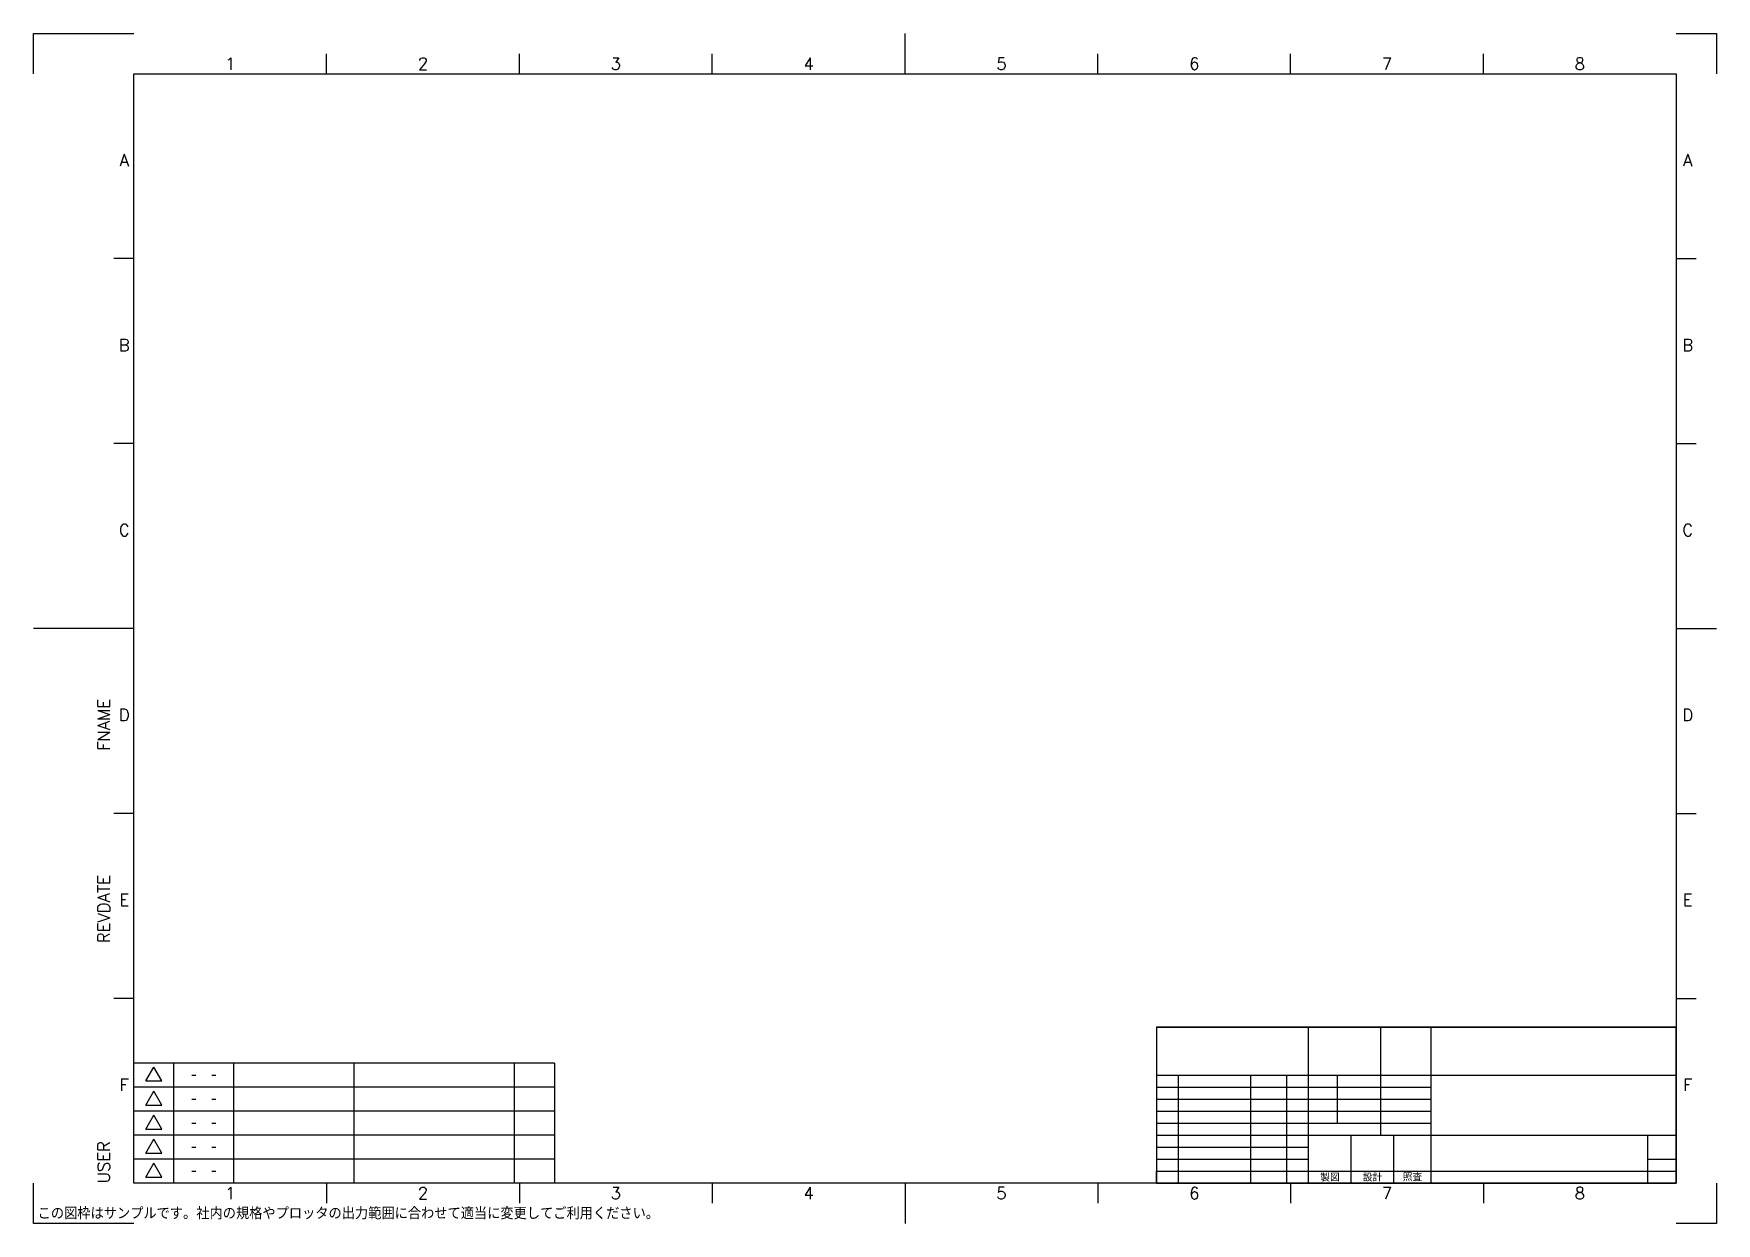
# Model space of a CAD drawing. Header units: millimetres. Extents: x 0 to 420, y 0 to 297.
import ezdxf
from ezdxf.enums import TextEntityAlignment as Align

# ---------------------------------------------------------------- set-up
doc = ezdxf.new("R2010")
doc.units = ezdxf.units.MM
doc.layers.add('Object', color=7, linetype='Continuous')
doc.styles.add('Roman', font='romans', dxfattribs={"bigfont": 'bigfont'})

msp = doc.modelspace()

# ---------------------------------------------------------------- linework, layer by layer
for p, q in [((0, 297), (25, 297)), ((0, 287), (0, 297)), ((217.5, 287), (217.5, 297)), ((410, 297), (420, 297)), ((420, 297), (420, 287)), ((73.12, 287), (73.12, 292)), ((121.25, 287), (121.25, 292)), ((169.38, 287), (169.38, 292)), ((217.5, 287), (217.5, 292)), ((265.62, 287), (265.62, 292)), ((313.75, 287), (313.75, 292)), ((361.88, 287), (361.88, 292)), ((25, 287), (410, 287)), ((25, 10), (25, 287)), ((410, 287), (410, 10)), ((25, 240.83), (20, 240.83)), ((410, 240.83), (415, 240.83)), ((25, 194.67), (20, 194.67)), ((410, 194.67), (415, 194.67)), ((25, 148.5), (0, 148.5)), ((25, 148.5), (20, 148.5)), ((410, 148.5), (420, 148.5)), ((410, 148.5), (415, 148.5)), ((25, 102.33), (20, 102.33)), ((410, 102.33), (415, 102.33)), ((25, 56.17), (20, 56.17)), ((410, 56.17), (415, 56.17)), ((0, 0), (0, 10)), ((410, 10), (25, 10)), ((73.12, 10), (73.12, 5)), ((121.25, 10), (121.25, 5)), ((169.38, 10), (169.38, 5)), ((217.5, 10), (217.5, 0)), ((217.5, 10), (217.5, 5)), ((265.62, 10), (265.62, 5)), ((313.75, 10), (313.75, 5)), ((361.88, 10), (361.88, 5)), ((420, 10), (420, 0)), ((25, 0), (0, 0)), ((420, 0), (410, 0))]:
    msp.add_line(p, q)
at = {"color": 0}
for p, q in [((280.3, 49), (410, 49)), ((410, 49), (280.3, 49)), ((280.3, 49), (280.3, 10)), ((318.13, 49), (318.13, 25)), ((336.14, 49), (336.14, 22)), ((348.75, 49), (348.75, 10)), ((410, 49), (410, 10)), ((410, 10), (410, 49)), ((280.3, 37), (410, 37)), ((280.3, 34), (348.75, 34)), ((285.7, 37), (285.7, 10)), ((303.72, 37), (303.72, 10)), ((312.72, 37), (312.72, 10)), ((325.33, 37), (325.33, 25)), ((280.3, 31), (348.75, 31)), ((280.3, 28), (348.75, 28)), ((280.3, 25), (318.13, 25)), ((280.3, 22), (318.13, 22)), ((318.13, 25), (348.75, 25)), ((318.13, 25), (318.13, 10)), ((318.13, 22), (410, 22)), ((328.77, 22), (328.77, 10)), ((339.4, 22), (339.4, 10)), ((402.79, 22), (402.79, 10)), ((280.3, 19), (318.13, 19)), ((280.3, 16), (318.13, 16)), ((280.3, 13), (410, 13)), ((280.3, 10), (280.3, 13)), ((402.79, 16), (410, 16)), ((280.3, 10), (410, 10))]:
    msp.add_line(p, q, dxfattribs=at)
at = {"layer": 'Object'}
for p, q in [((130, 40), (25, 40)), ((28, 35.54), (30, 39)), ((32, 35.54), (30, 39)), ((35, 10), (35, 40)), ((50, 10), (50, 40)), ((80, 10), (80, 40)), ((120, 10), (120, 40)), ((130, 40), (130, 10)), ((130, 34), (25, 34)), ((28, 35.54), (32, 35.54)), ((39.5, 37), (40.5, 37)), ((44.5, 37), (45.5, 37)), ((28, 29.54), (30, 33)), ((28, 29.54), (32, 29.54)), ((32, 29.54), (30, 33)), ((39.5, 31), (40.5, 31)), ((44.5, 31), (45.5, 31)), ((130, 28), (25, 28)), ((28, 23.54), (30, 27)), ((32, 23.54), (30, 27)), ((130, 22), (25, 22)), ((28, 23.54), (32, 23.54)), ((28, 17.54), (30, 21)), ((32, 17.54), (30, 21)), ((39.5, 25), (40.5, 25)), ((44.5, 25), (45.5, 25)), ((28, 17.54), (32, 17.54)), ((39.5, 19), (40.5, 19)), ((44.5, 19), (45.5, 19)), ((130, 16), (25, 16)), ((28, 11.54), (30, 15)), ((32, 11.54), (30, 15)), ((39.5, 13), (40.5, 13)), ((44.5, 13), (45.5, 13)), ((28, 11.54), (32, 11.54))]:
    msp.add_line(p, q, dxfattribs=at)

# ---------------------------------------------------------------- texts
at = {"style": 'Roman'}
for s, p in [('1', (49.06, 288)), ('2', (97.19, 288)), ('3', (145.31, 288)), ('4', (193.44, 288)), ('5', (241.56, 288)), ('6', (289.69, 288)), ('7', (337.81, 288)), ('8', (385.94, 288)), ('A', (22.61, 263.92)), ('A', (412.87, 263.92)), ('B', (22.61, 217.75)), ('B', (412.87, 217.75)), ('C', (22.61, 171.58)), ('C', (412.87, 171.58)), ('D', (22.61, 125.42)), ('D', (412.87, 125.42)), ('E', (22.61, 79.25)), ('E', (412.87, 79.25)), ('F', (22.61, 33.08)), ('F', (412.87, 33.08)), ('1', (49.06, 6.02)), ('2', (97.19, 6.02)), ('3', (145.31, 6.02)), ('4', (193.44, 6.02)), ('5', (241.56, 6.02)), ('6', (289.69, 6.02)), ('7', (337.81, 6.02)), ('8', (385.94, 6.02))]:
    msp.add_text(s, height=3, dxfattribs=at).set_placement(p, align=Align.CENTER)
at = {"color": 0, "style": 'Roman'}
for s, p in [('\\M+190BB\\M+1907D', (323.57, 10.48)), ('\\M+190DD\\M+18C76', (334.21, 10.48)), ('\\M+18FC6\\M+18DB8', (344.16, 10.55))]:
    msp.add_text(s, height=1.7917, dxfattribs=at).set_placement(p, align=Align.CENTER)
at = {"style": 'Roman'}
msp.add_text('\\M+182B1\\M+182CC\\M+1907D\\M+19867\\M+182CD\\M+18354\\M+18393\\M+18376\\M+1838B\\M+182C5\\M+182B7\\M+18142\\M+18ED0\\M+193E0\\M+182CC\\M+18B4B\\M+18A69\\M+182E2\\M+18376\\M+1838D\\M+18362\\M+1835E\\M+182CC\\M+18F6F\\M+197CD\\M+194CD\\M+188CD\\M+182C9\\M+18D87\\M+182ED\\M+182B9\\M+182C4\\M+1934B\\M+19396\\M+182C9\\M+195CF\\M+18D58\\M+182B5\\M+182C4\\M+182B2\\M+19798\\M+19770\\M+182AD\\M+182BE\\M+182B3\\M+182A2\\M+18142', height=3, dxfattribs=at).set_placement((1, 1))
at = {"color": 0, "style": 'Roman', "flags": 8}
for tag, p in [('FNAME', (19, 118)), ('REVDATE', (19, 70)), ('USER', (19, 10))]:
    msp.add_attdef(tag, p, '', height=3, rotation=90, dxfattribs=at)

doc.saveas('drawing.dxf')
